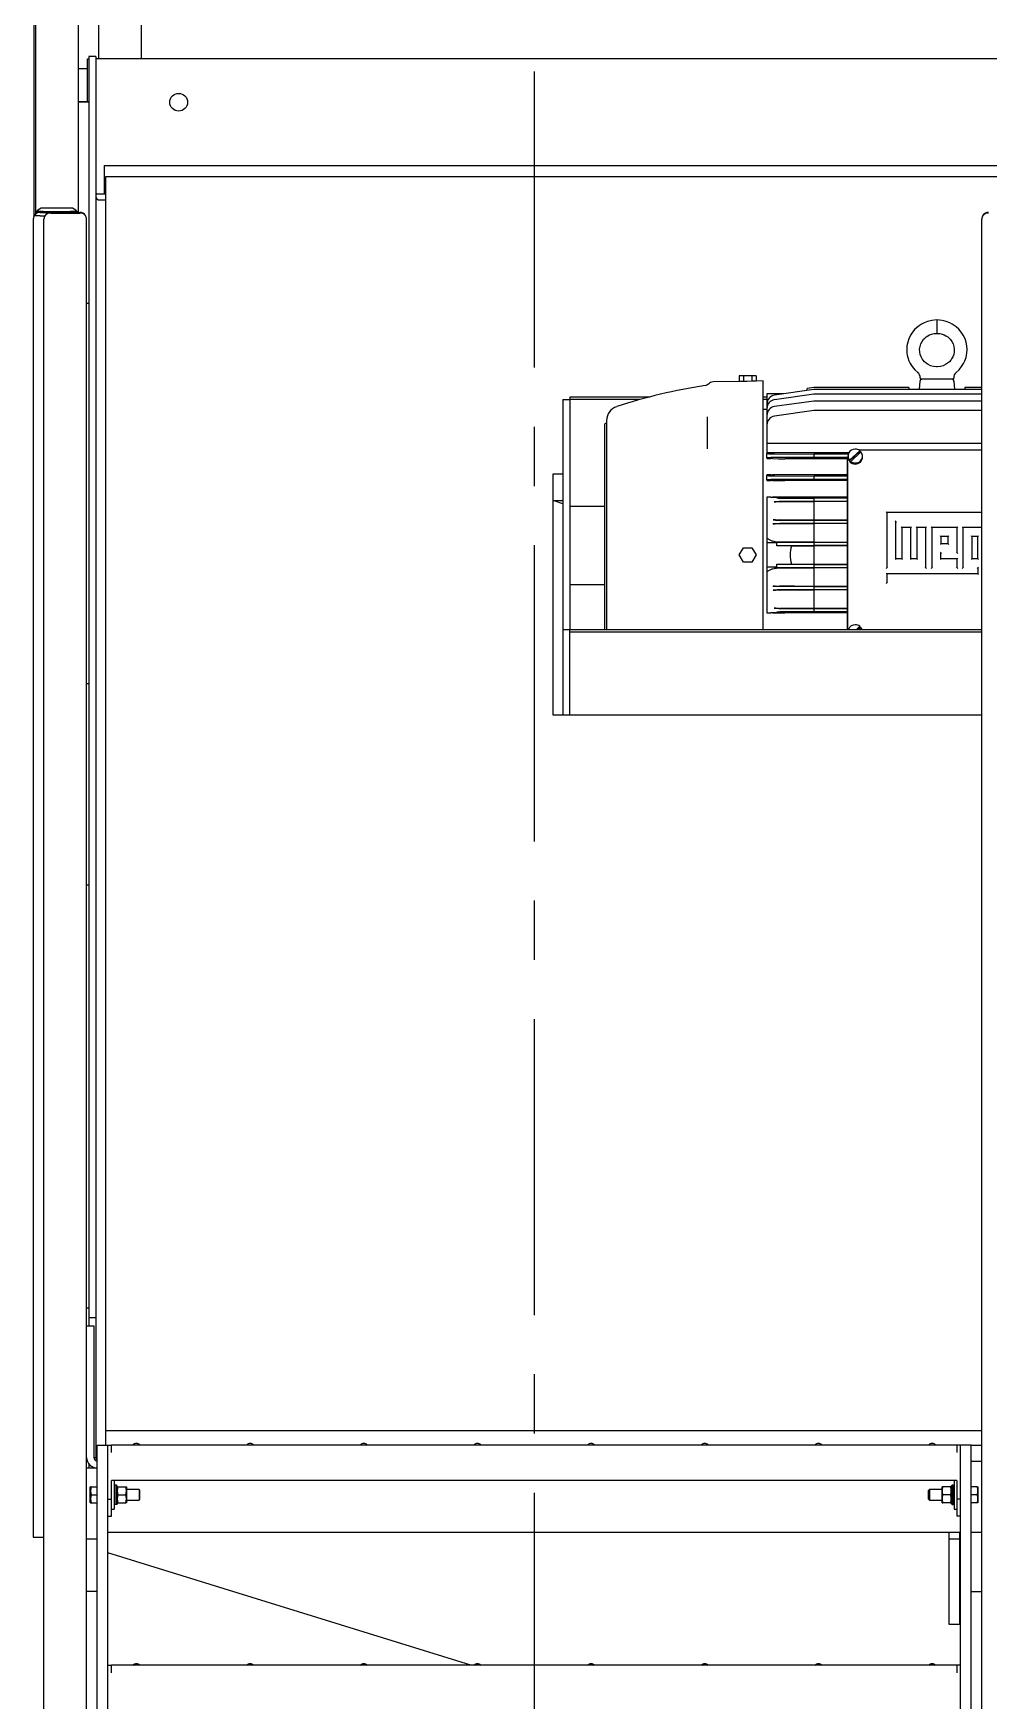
# Model space of a CAD drawing. Header units: millimetres. Extents: x 0 to 55611, y 0 to 32827.
# Drawn here: x 4732 to 5586, y 13464 to 14954 of the extents above; entities that cross this region are included whole.
import ezdxf

# ---------------------------------------------------------------- set-up
doc = ezdxf.new("R2010")
doc.units = ezdxf.units.MM
doc.header["$LTSCALE"] = 10
doc.linetypes.add('CENTER', pattern=[50.8, 31.75, -6.35, 6.35, -6.35])
doc.linetypes.add('SLD-Continua', pattern=[0])
doc.layers.add('FIMSA-CENTROS', color=3, linetype='CENTER')
doc.layers.add('STRUC', color=5, linetype='SLD-Continua')

msp = doc.modelspace()

# ---------------------------------------------------------------- linework, layer by layer
at = {"color": 7, "linetype": 'SLD-Continua', "lineweight": 25}
for p, q in [((5539.8, 14697.6), (5539.8, 14691.8)), ((5539.8, 14691.8), (5539.8, 14685.6)), ((5363.1, 14647.6), (5363.1, 14642.7)), ((5366.9, 14647.6), (5363.1, 14647.6)), ((5366.9, 14647.6), (5366.9, 14642.7)), ((5374.4, 14647.6), (5366.9, 14647.6)), ((5374.4, 14647.6), (5374.4, 14642.8)), ((5378.1, 14647.6), (5374.4, 14647.6)), ((5378.1, 14647.6), (5378.1, 14643)), ((5540.3, 14655.6), (5539.3, 14655.6)), ((5363.1, 14642.7), (5339.8, 14642.3)), ((5384.6, 14643.1), (5378.1, 14643)), ((5384.6, 14620.4), (5384.6, 14643.1)), ((5429.8, 14635.4), (5394.7, 14630.4)), ((5429.8, 14637.3), (5423.8, 14636.5)), ((5423.8, 14634.5), (5423.8, 14636.5)), ((5514.8, 14637.3), (5429.8, 14637.3)), ((5579.9, 14635.4), (5429.8, 14635.4)), ((5514.8, 14637.3), (5514.8, 14635.4)), ((5524.6, 14642.8), (5524, 14635.4)), ((5524.8, 14645.8), (5524.8, 14644.6)), ((5539.8, 14644.6), (5524.8, 14644.6)), ((5554.8, 14644.6), (5539.8, 14644.6)), ((5554.8, 14644.6), (5554.8, 14645.8)), ((5554.9, 14642.8), (5555.6, 14635.4)), ((5564.8, 14637.3), (5564.8, 14635.4)), ((5579.9, 14637.3), (5564.8, 14637.3)), ((5384.6, 14580.1), (5384.6, 14620.4)), ((5387.8, 14617.6), (5384.6, 14617.6)), ((5402.9, 14631.6), (5387.8, 14631.6)), ((5387.8, 14631.6), (5387.8, 14622.5)), ((5387.8, 14622.5), (5387.8, 14618.5)), ((5387.8, 14618.5), (5387.8, 14612.3)), ((5429.8, 14631.4), (5394.7, 14626.4)), ((5429.8, 14625.2), (5394.7, 14620.3)), ((5579.9, 14631.4), (5429.8, 14631.4)), ((5579.9, 14625.2), (5429.8, 14625.2)), ((5242.6, 14603.5), (5242.6, 14487.6)), ((5244.6, 14605.6), (5244.1, 14605.5)), ((5244.6, 14607.8), (5244.6, 14487.6)), ((5334.6, 14582.6), (5334.6, 14611.2)), ((5387.8, 14612.3), (5387.8, 14603.8)), ((5387.8, 14603.8), (5387.8, 14587.3)), ((5429.8, 14616.7), (5394.7, 14611.7)), ((5579.9, 14616.7), (5429.8, 14616.7)), ((5579.9, 14587.3), (5387.8, 14587.3)), ((5387.8, 14587.3), (5387.8, 14578.8)), ((5384.6, 14487.6), (5384.6, 14580.1)), ((5387.8, 14578.8), (5387.8, 14578.2)), ((5461, 14578.8), (5387.8, 14578.8)), ((5387.8, 14574.4), (5387.8, 14578.2)), ((5387.8, 14574.4), (5387.8, 14573.7)), ((5387.8, 14573.7), (5391.5, 14573.7)), ((5392.8, 14573.7), (5391.5, 14573.7)), ((5394.7, 14577.9), (5429.8, 14577.7)), ((5429.8, 14574.8), (5394.7, 14574.7)), ((5402.7, 14573.6), (5404, 14573.6)), ((5459.8, 14573.6), (5404, 14573.6)), ((5429.8, 14577.7), (5429.8, 14574.8)), ((5460.5, 14577.7), (5429.8, 14577.7)), ((5459.9, 14574.8), (5429.8, 14574.8)), ((5459.9, 14570.4), (5459.9, 14574.7)), ((5460.3, 14576), (5460.3, 14575.1)), ((5470.8, 14580.8), (5461.7, 14572.2)), ((5470.8, 14580.4), (5461.7, 14571.7)), ((5461.7, 14571.7), (5461.7, 14572.2)), ((5462.8, 14571.1), (5471.9, 14579.8)), ((5470.9, 14581.2), (5470, 14581.2)), ((5470.8, 14580.4), (5470.8, 14580.8)), ((5579.9, 14581.2), (5470.9, 14581.2)), ((5470.9, 14581.2), (5470.9, 14581.2)), ((5473.3, 14575.1), (5473.3, 14576)), ((5391.5, 14559.1), (5387.8, 14559.1)), ((5387.8, 14559.1), (5387.8, 14558.5)), ((5387.8, 14554.7), (5387.8, 14558.5)), ((5391.5, 14559.1), (5392.8, 14559.1)), ((5394.7, 14558.2), (5429.8, 14558)), ((5404, 14559.2), (5402.7, 14559.2)), ((5459.8, 14559.2), (5404, 14559.2)), ((5459.8, 14558), (5429.8, 14558)), ((5429.8, 14558), (5429.8, 14555.1)), ((5459.8, 14570.2), (5459.8, 14421.7)), ((5459.9, 14421.6), (5459.9, 14570.4)), ((5462.8, 14570.7), (5462.8, 14571.1)), ((5387.8, 14554.7), (5387.8, 14554.2)), ((5387.8, 14554.2), (5391.5, 14554.2)), ((5392.8, 14554.2), (5391.5, 14554.2)), ((5429.8, 14555.1), (5394.7, 14555)), ((5402.7, 14554.1), (5404, 14554.1)), ((5459.8, 14554.1), (5404, 14554.1)), ((5459.8, 14555.1), (5429.8, 14555.1)), ((5391.5, 14539.2), (5387.8, 14539.2)), ((5396.6, 14538.6), (5387.8, 14539.2)), ((5387.8, 14539.2), (5387.8, 14502.6)), ((5391.5, 14539.2), (5392.8, 14539.2)), ((5429.8, 14535.4), (5401.7, 14535.3)), ((5402.3, 14538.5), (5429.8, 14538.3)), ((5404, 14539.3), (5402.7, 14539.3)), ((5459.8, 14539.3), (5404, 14539.3)), ((5429.8, 14538.3), (5429.8, 14535.4)), ((5459.8, 14538.3), (5429.8, 14538.3)), ((5459.8, 14535.4), (5429.8, 14535.4)), ((5429.8, 14535.3), (5429.8, 14518.7)), ((5459.8, 14535.3), (5429.8, 14535.3)), ((5429.8, 14515.7), (5400.7, 14515.6)), ((5401.1, 14518.8), (5429.8, 14518.6)), ((5429.8, 14518.7), (5459.8, 14518.7)), ((5429.8, 14518.6), (5429.8, 14515.7)), ((5459.8, 14518.6), (5429.8, 14518.6)), ((5459.8, 14515.7), (5429.8, 14515.7)), ((5459.8, 14515.6), (5429.8, 14515.6)), ((5429.8, 14515.6), (5429.8, 14499)), ((5495.1, 14525.6), (5495.1, 14476.1)), ((5579.9, 14525.6), (5495.1, 14525.6)), ((5503.1, 14484.2), (5503.1, 14517.6)), ((5387.8, 14502.6), (5387.8, 14498.6)), ((5387.8, 14498.6), (5387.8, 14476.6)), ((5396.7, 14498.6), (5387.8, 14498.6)), ((5394.8, 14499.2), (5396.5, 14499.2)), ((5396.7, 14498.6), (5394.9, 14499.1)), ((5398.7, 14499.2), (5396.5, 14499.2)), ((5396.6, 14495.8), (5396.7, 14498.6)), ((5400.4, 14499.1), (5429.8, 14498.9)), ((5429.8, 14499), (5459.8, 14499)), ((5459.8, 14498.9), (5429.8, 14498.9)), ((5429.8, 14498.9), (5429.8, 14496)), ((5508.5, 14512.2), (5508.5, 14484.2)), ((5516.5, 14512.2), (5508.5, 14512.2)), ((5516.5, 14484.2), (5516.5, 14512.2)), ((5521.9, 14512.2), (5521.9, 14484.2)), ((5530, 14512.2), (5521.9, 14512.2)), ((5530, 14476.1), (5530, 14512.2)), ((5557.9, 14512.2), (5535.3, 14512.2)), ((5535.3, 14512.2), (5535.3, 14476.1)), ((5543.4, 14504.2), (5543.4, 14497.6)), ((5549.9, 14504.1), (5543.4, 14504.1)), ((5549.9, 14497.6), (5549.9, 14504.2)), ((5557.9, 14489.5), (5557.9, 14512.2)), ((5579.9, 14512.2), (5563, 14512.2)), ((5563, 14512.2), (5563, 14476.1)), ((5571.1, 14504.2), (5571.1, 14484.2)), ((5576.5, 14504.1), (5571.1, 14504.1)), ((5576.5, 14484.2), (5576.5, 14504.2)), ((5242.6, 14487.6), (5242.6, 14421.1)), ((5244.6, 14487.6), (5244.6, 14421.1)), ((5363.1, 14487.6), (5366.9, 14494.1)), ((5366.9, 14481.1), (5363.1, 14487.6)), ((5366.9, 14494.1), (5374.4, 14494.1)), ((5374.4, 14494.1), (5378.1, 14487.6)), ((5378.1, 14487.6), (5374.4, 14481.1)), ((5384.6, 14421.1), (5384.6, 14487.6)), ((5409.7, 14495.8), (5396.6, 14495.8)), ((5429.8, 14496), (5400.3, 14495.9)), ((5409.7, 14495.8), (5429.8, 14495.9)), ((5459.8, 14496), (5429.8, 14496)), ((5459.8, 14495.9), (5429.8, 14495.9)), ((5429.8, 14495.9), (5429.8, 14487.6)), ((5429.8, 14487.6), (5429.8, 14479.2)), ((5508.5, 14484.2), (5503.1, 14484.2)), ((5521.9, 14484.2), (5516.5, 14484.2)), ((5549.9, 14497.6), (5543.4, 14497.6)), ((5543.4, 14484.2), (5543.4, 14489.5)), ((5557.9, 14484.2), (5543.4, 14484.2)), ((5557.9, 14476.1), (5557.9, 14484.2)), ((5576.5, 14484.2), (5571.1, 14484.2)), ((5374.4, 14481.1), (5366.9, 14481.1)), ((5396.7, 14476.6), (5387.8, 14476.6)), ((5387.8, 14476.6), (5387.8, 14472.6)), ((5387.8, 14472.6), (5387.8, 14436)), ((5394.8, 14475.9), (5396.5, 14475.9)), ((5394.9, 14476), (5396.7, 14476.6)), ((5396.5, 14475.9), (5398.7, 14476)), ((5396.6, 14479.3), (5409.7, 14479.3)), ((5396.7, 14476.6), (5396.6, 14479.3)), ((5400.3, 14479.3), (5429.8, 14479.1)), ((5429.8, 14476.2), (5400.4, 14476.1)), ((5429.8, 14479.2), (5409.7, 14479.3)), ((5429.8, 14479.2), (5459.8, 14479.2)), ((5429.8, 14479.1), (5429.8, 14476.2)), ((5459.8, 14479.1), (5429.8, 14479.1)), ((5459.8, 14476.2), (5429.8, 14476.2)), ((5459.8, 14476.1), (5429.8, 14476.1)), ((5429.8, 14476.1), (5429.8, 14459.5)), ((5576.5, 14470.8), (5495.1, 14470.8)), ((5495.1, 14470.8), (5495.1, 14462.7)), ((5576.5, 14476.1), (5576.5, 14470.8)), ((5400.7, 14459.6), (5429.8, 14459.4)), ((5429.8, 14456.5), (5401.1, 14456.4)), ((5429.8, 14459.5), (5459.8, 14459.5)), ((5429.8, 14459.4), (5429.8, 14456.5)), ((5459.8, 14459.4), (5429.8, 14459.4)), ((5459.8, 14456.5), (5429.8, 14456.5)), ((5459.8, 14456.4), (5429.8, 14456.4)), ((5429.8, 14456.4), (5429.8, 14439.8)), ((5401.7, 14439.9), (5429.8, 14439.7)), ((5429.8, 14439.8), (5459.8, 14439.8)), ((5429.8, 14439.7), (5429.8, 14436.8)), ((5459.8, 14439.7), (5429.8, 14439.7)), ((5387.8, 14436), (5396.6, 14436.6)), ((5387.8, 14436), (5391.5, 14436)), ((5392.8, 14436), (5391.5, 14436)), ((5429.8, 14436.8), (5402.3, 14436.7)), ((5402.7, 14435.9), (5404, 14435.9)), ((5459.8, 14435.9), (5404, 14435.9)), ((5459.8, 14436.8), (5429.8, 14436.8)), ((5470.8, 14423.9), (5467.9, 14421.1)), ((5470.8, 14423.5), (5468.4, 14421.1)), ((5470.8, 14423.5), (5470.8, 14423.9)), ((5459.9, 14421.1), (5459.9, 14421.6)), ((5470, 14421.1), (5471.9, 14422.9))]:
    msp.add_line(p, q, dxfattribs=at)
at = {"color": 7, "linetype": 'SLD-Continua', "lineweight": 25, "flags": 128}
for points in [[(5539.8, 14697.6), (5535.2, 14697.2), (5531.4, 14696.3), (5528.4, 14695.1), (5526.1, 14693.9), (5524.3, 14692.8), (5522.6, 14691.5), (5520.2, 14689.3), (5518, 14686.7), (5516.2, 14683.9), (5514.7, 14680.9), (5513.7, 14677.7), (5513, 14674.5), (5512.8, 14671.2), (5513, 14668.1), (5513.2, 14666.2), (5513.8, 14664), (5514.8, 14661.1), (5516, 14658.6), (5517.7, 14655.9), (5520, 14653.1), (5522.6, 14650.7)], [(5557, 14650.7), (5559.6, 14653.1), (5561.9, 14655.9), (5563.6, 14658.6), (5564.8, 14661.1), (5565.8, 14664), (5566.3, 14666.2), (5566.6, 14668.1), (5566.8, 14671.2), (5566.6, 14674.5), (5565.9, 14677.7), (5564.9, 14680.9), (5563.4, 14683.9), (5561.6, 14686.7), (5559.4, 14689.3), (5557, 14691.5), (5555.3, 14692.8), (5553.5, 14693.9), (5551.2, 14695.1), (5548.2, 14696.3), (5544.4, 14697.2), (5539.8, 14697.6)], [(5539.6, 14655.6), (5536.7, 14655.9), (5534.1, 14656.7), (5532, 14657.7), (5530.3, 14658.9), (5528.6, 14660.3), (5527.5, 14661.6), (5526.7, 14662.8), (5525.6, 14664.7), (5524.8, 14666.9), (5524.4, 14669.2), (5524.3, 14671.6), (5524.7, 14674), (5525.4, 14676.3), (5526.5, 14678.5), (5527.9, 14680.4), (5529, 14681.5), (5530.1, 14682.5), (5531.7, 14683.5), (5533.2, 14684.3), (5535, 14684.9), (5537.2, 14685.4), (5539.8, 14685.6)], [(5539.8, 14685.6), (5542.3, 14685.4), (5544.5, 14684.9), (5546.4, 14684.3), (5547.9, 14683.5), (5549.4, 14682.5), (5550.6, 14681.5), (5551.7, 14680.4), (5553.1, 14678.5), (5554.2, 14676.3), (5554.9, 14674), (5555.3, 14671.6), (5555.2, 14669.2), (5554.8, 14666.9), (5554, 14664.7), (5552.9, 14662.8), (5552.1, 14661.6), (5551, 14660.3), (5549.3, 14658.9), (5547.6, 14657.7), (5545.5, 14656.7), (5542.9, 14655.9), (5540, 14655.6)], [(5335.5, 14640.4), (5334.2, 14639.4), (5332.6, 14638.9)], [(5366.9, 14642.7), (5364.8, 14642.7), (5363.1, 14642.7)], [(5374.4, 14642.8), (5370.2, 14642.7), (5366.9, 14642.7)], [(5378.1, 14643), (5376, 14642.9), (5374.4, 14642.8)], [(5392.8, 14573.7), (5398.3, 14573.6), (5402.7, 14573.6)], [(5460, 14575.4), (5459.9, 14574.9), (5459.8, 14573.6)], [(5460.6, 14577.6), (5460.5, 14577.4), (5459.9, 14574.8)], [(5402.7, 14559.2), (5397.1, 14559.1), (5392.8, 14559.1)], [(5392.8, 14554.2), (5398.3, 14554.2), (5402.7, 14554.1)], [(5402.7, 14539.3), (5397.1, 14539.2), (5392.8, 14539.2)], [(5394.2, 14535), (5395.2, 14535.1), (5395.9, 14535.2)], [(5400, 14535.2), (5416.7, 14535.3), (5429.8, 14535.3)], [(5393.3, 14515.3), (5394.3, 14515.4), (5395.1, 14515.5)], [(5395.6, 14518.9), (5394.4, 14519), (5393.4, 14519)], [(5399.1, 14515.5), (5416.3, 14515.6), (5429.8, 14515.6)], [(5429.8, 14518.7), (5412.7, 14518.8), (5399.2, 14518.9)], [(5495.1, 14525.6), (5495.1, 14525.6), (5495.1, 14525.6)], [(5495.1, 14525.6), (5495.1, 14525.6), (5495.1, 14525.6)], [(5387.8, 14502.6), (5390.6, 14501.2), (5392.9, 14500.1)], [(5396.5, 14499.2), (5394.4, 14499.6), (5392.9, 14500.1)], [(5395, 14499.2), (5394.9, 14499.2), (5394.8, 14499.2)], [(5394.8, 14499.2), (5394.9, 14499.2), (5394.9, 14499.1)], [(5429.8, 14499), (5412.4, 14499.1), (5398.7, 14499.2)], [(5508.5, 14512.2), (5508.5, 14512.2), (5508.5, 14512.2)], [(5508.5, 14512.2), (5508.5, 14512.2), (5508.5, 14512.2)], [(5516.5, 14512.2), (5516.5, 14512.2), (5516.5, 14512.2)], [(5516.5, 14512.2), (5516.5, 14512.2), (5516.5, 14512.2)], [(5521.9, 14512.2), (5521.9, 14512.2), (5521.9, 14512.2)], [(5521.9, 14512.2), (5521.9, 14512.2), (5521.9, 14512.2)], [(5530, 14512.2), (5530, 14512.2), (5530, 14512.2)], [(5530, 14512.2), (5530, 14512.2), (5530, 14512.2)], [(5400.3, 14495.9), (5398.3, 14495.9), (5396.6, 14495.8)], [(5392.9, 14475.1), (5390, 14473.7), (5387.8, 14472.6)], [(5392.9, 14475.1), (5394.4, 14475.6), (5396.5, 14475.9)], [(5394.8, 14475.9), (5394.9, 14476), (5395, 14476)], [(5394.9, 14476), (5394.9, 14476), (5394.8, 14475.9)], [(5396.6, 14479.3), (5398.3, 14479.3), (5400.3, 14479.3)], [(5398.7, 14476), (5416.1, 14476.1), (5429.8, 14476.1)], [(5395.1, 14459.7), (5394.1, 14459.8), (5393.3, 14459.8)], [(5393.4, 14456.1), (5394.6, 14456.2), (5395.6, 14456.3)], [(5429.8, 14459.5), (5412.6, 14459.6), (5399.1, 14459.7)], [(5399.2, 14456.3), (5416.3, 14456.4), (5429.8, 14456.4)], [(5395.9, 14440), (5395, 14440.1), (5394.2, 14440.1)], [(5429.8, 14439.8), (5413.1, 14439.9), (5400, 14440)], [(5392.8, 14436), (5398.3, 14435.9), (5402.7, 14435.9)], [(5472.9, 14421.1), (5472.7, 14421.6), (5471.9, 14422.9)]]:
    msp.add_lwpolyline(points, dxfattribs=at)
at = {"color": 7, "linetype": 'SLD-Continua', "lineweight": 25}
for centre, radius, start, end in [((5518.8, 14646), 6, 358.5, 50.9762), ((5560.8, 14646), 6, 129.0238, 181.5), ((5403.6, 14164.2), 480, 98.5, 108.2092), ((5339.9, 14636.3), 6, 91, 137.0781), ((5526.6, 14642.6), 2, 90, 175), ((5553, 14642.6), 2, 5, 90), ((5257.6, 14607.8), 13, 108.2092, 180), ((5395.8, 14622.5), 8, 98, 180), ((5395.8, 14618.5), 8, 98, 180), ((5395.8, 14612.3), 8, 98, 180), ((5244.6, 14603.5), 2, 105, 180), ((5395.8, 14603.8), 8, 98, 180), ((5393.2, 14626.2), 48.3, 263.61, 271.7892), ((5393.1, 14528.7), 46, 88.0061, 96.5948), ((5466.5, 14576), 6.17, 87.3795, 218.7057), ((5466.3, 14575.1), 6.01, 180.208, 222.7923), ((5466.8, 14575.5), 6.71, 53.2297, 90.1461), ((5467.1, 14576), 6.17, 267.3795, 38.7057), ((5467, 14575.2), 6.31, 268.2359, 358.8901), ((5467, 14575.3), 6.38, 42.878, 53.0384), ((5393.2, 14606.5), 48.3, 263.61, 271.7892), ((5466.6, 14575.8), 6.35, 219.8194, 233.0545), ((5466.8, 14575.5), 6.64, 222.9154, 270.2916), ((5466.8, 14576.5), 6.71, 233.2297, 270.1461), ((5393.1, 14509), 46, 88.0061, 96.5948), ((5399.9, 14420.4), 114.8, 89.9459, 92.836), ((5401.5, 14420.1), 115.2, 89.9418, 92.7964), ((5402.2, 14650.2), 111.8, 267.1513, 270.0806), ((5399, 14396.6), 118.9, 89.9596, 92.7604), ((5399.1, 14635.2), 116.3, 267.1904, 270.0459), ((5400.6, 14401.4), 114.2, 89.9599, 92.7494), ((5401, 14630.9), 112.2, 267.2191, 270.0536), ((5499.7, 14531), 7.15, 223.7292, 229.2492), ((5490.4, 14520.2), 7.15, 43.7292, 49.2492), ((5498.7, 14513.9), 5.75, 39.9716, 47.2009), ((5508.9, 14522.6), 7.63, 220.8636, 226.3089), ((5511.9, 14516.4), 5.38, 222.8198, 230.1586), ((5513.1, 14516.4), 5.38, 309.8414, 317.1802), ((5525.3, 14516.4), 5.38, 222.8198, 230.1586), ((5526.5, 14516.4), 5.38, 309.8414, 317.1802), ((5539.4, 14517.1), 6.35, 223.4617, 229.6756), ((5553.8, 14517.1), 6.35, 310.3244, 316.5383), ((5565.9, 14515.8), 4.58, 222.2585, 230.8788), ((5400.3, 14611.6), 112.5, 267.2572, 270.0386), ((5505, 14508.1), 5.38, 42.8198, 50.1586), ((5520, 14508.1), 5.38, 129.8414, 137.1802), ((5517.2, 14506.8), 7.15, 43.7292, 49.2492), ((5534.6, 14506.8), 7.15, 130.7508, 136.2708), ((5531.2, 14507.4), 6.35, 43.4617, 49.6756), ((5537.6, 14499.2), 7.63, 40.8636, 46.3089), ((5554.3, 14500.5), 5.75, 132.7991, 140.0284), ((5560.8, 14508.7), 4.58, 129.1212, 137.7415), ((5558.9, 14507.4), 6.35, 43.4617, 49.6756), ((5565.3, 14499.2), 7.63, 40.8636, 46.3089), ((5580.9, 14500.5), 5.75, 132.7991, 140.0284), ((5436.9, 14487.6), 28.4, 163.1236, 196.8764), ((5506.6, 14480), 5.38, 129.8414, 137.1802), ((5498.5, 14489.6), 7.15, 310.7508, 316.2708), ((5513.1, 14489.6), 7.15, 223.7292, 229.2492), ((5505, 14480), 5.38, 42.8198, 50.1586), ((5521.2, 14478.7), 7.15, 130.7508, 136.2708), ((5513.1, 14488.3), 5.38, 309.8414, 317.1802), ((5525.3, 14488.3), 5.38, 222.8198, 230.1586), ((5517.2, 14478.7), 7.15, 43.7292, 49.2492), ((5547.5, 14492.7), 6.35, 130.3244, 136.5383), ((5539, 14485.8), 5.75, 39.9716, 47.2009), ((5546.3, 14480.6), 4.58, 129.1212, 137.7415), ((5547.8, 14493.2), 5.75, 219.9716, 227.2009), ((5540.5, 14487.7), 4.58, 309.1212, 317.7415), ((5547, 14494), 4.58, 42.2585, 50.8788), ((5553.5, 14485.8), 5.75, 39.9716, 47.2009), ((5562, 14479.3), 6.35, 130.3244, 136.5383), ((5563.7, 14494.5), 7.63, 220.8636, 226.3089), ((5555, 14487.7), 4.58, 309.1212, 317.7415), ((5575.2, 14479.3), 6.35, 130.3244, 136.5383), ((5573.6, 14480.6), 4.58, 42.2585, 50.8788), ((5400.3, 14363.5), 112.6, 89.9626, 92.7416), ((5489.3, 14481.1), 7.63, 313.6911, 319.1364), ((5499.2, 14475.6), 6.35, 223.4617, 229.6756), ((5500.8, 14471.1), 7.63, 133.6911, 139.1364), ((5492.2, 14467.2), 4.58, 42.2585, 50.8788), ((5524.2, 14471.1), 7.63, 40.8636, 46.3089), ((5534.4, 14479.8), 5.75, 219.9716, 227.2009), ((5529.5, 14481.1), 7.63, 313.6911, 319.1364), ((5541.1, 14471.1), 7.63, 133.6911, 139.1364), ((5552.2, 14471.1), 7.63, 40.8636, 46.3089), ((5562.3, 14479.8), 5.75, 219.9716, 227.2009), ((5558.6, 14479.8), 5.75, 312.7991, 320.0284), ((5568.8, 14471.1), 7.63, 133.6911, 139.1364), ((5572, 14479.8), 5.75, 312.7991, 320.0284), ((5579.3, 14474.3), 4.58, 222.2585, 230.8788), ((5580.9, 14472.4), 5.75, 132.7991, 140.0284), ((5573.6, 14467.2), 4.58, 42.2585, 50.8788), ((5399, 14578.6), 119, 267.2407, 270.0393), ((5399.1, 14340), 116.2, 89.9531, 92.8106), ((5400.6, 14573.7), 114.1, 267.2495, 270.0412), ((5401, 14344.2), 112.2, 89.9474, 92.7798), ((5489.3, 14467.7), 7.63, 313.6911, 319.1364), ((5499.5, 14459), 5.75, 132.7991, 140.0284), ((5399.9, 14554.8), 114.9, 267.1651, 270.053), ((5401.5, 14555), 115.1, 267.2025, 270.0593), ((5402.2, 14324.8), 111.9, 89.9204, 92.8477), ((5466.7, 14418.8), 6.47, 89.1258, 159.3511), ((5466.8, 14418.5), 6.71, 53.2297, 90.1461), ((5467, 14418.4), 6.38, 42.878, 53.0384)]:
    msp.add_arc(centre, radius, start, end, dxfattribs=at)
at = {"layer": 'FIMSA-CENTROS', "ltscale": 0.833333}
msp.add_line((5179.9, 16189.6), (5179.9, 9584.4), dxfattribs=at)
at = {"layer": 'STRUC', "linetype": 'SLD-Continua', "lineweight": 25}
for p, q in [((4734.2, 15916.9), (4734.2, 14792.2)), ((4772.3, 15916.9), (4772.3, 14793.8)), ((4732.9, 14790.5), (4732.9, 15469.2)), ((4790.5, 15469), (4790.5, 14931)), ((4828.6, 15388.1), (4828.6, 14931)), ((4780.5, 14931), (4781.8, 14931)), ((4780.5, 14922.2), (4780.5, 14931)), ((4788.2, 14933), (4781.8, 14933)), ((4781.8, 14933), (4781.8, 14372.5)), ((4788.2, 14933), (4788.2, 13805.9)), ((5710.5, 14931), (4788.2, 14931)), ((4780.5, 14922.2), (4772.3, 14922.2)), ((4780.5, 14892.5), (4780.5, 14922.2)), ((4781.8, 14892.5), (4772.3, 14892.5)), ((4781.8, 14892.4), (4772.3, 14892.4)), ((4795.5, 14835.7), (4795.5, 14810.3)), ((4795.5, 14835.7), (5710.5, 14835.7)), ((4796.8, 14825.4), (4796.8, 13705.1)), ((5711.8, 14825.4), (4796.8, 14825.4)), ((4741, 14797.7), (4765.5, 14797.7)), ((4790.1, 14810.3), (4796.8, 14810.3)), ((4791.3, 14804.9), (4796.8, 14804.9)), ((4732.2, 14787.7), (4732.2, 13609.8)), ((4738.3, 14790.8), (4733.1, 14790.8)), ((4741, 14794.5), (4735.1, 14794.5)), ((4738.3, 14793.8), (4747, 14793.8)), ((4738.3, 14790.8), (4742.6, 14790.8)), ((4741, 14794.5), (4765.5, 14794.5)), ((4741, 14794.5), (4765.5, 14794.5)), ((4741.7, 12760), (4741.7, 14787.7)), ((4747.8, 14793.8), (4773.7, 14793.8)), ((4747.8, 14793.1), (4773.7, 14793.1)), ((4771.4, 14794.5), (4765.5, 14794.5)), ((4779.8, 12760), (4779.8, 14787.7)), ((5580.2, 14789.5), (5579.9, 14789.5)), ((5579.9, 12760), (5579.9, 14787.7)), ((4781.8, 14712.4), (4779.8, 14712.4)), ((5205.5, 14626.5), (5205.5, 14421.1)), ((5205.5, 14626.5), (5211.8, 14626.5)), ((5282.8, 14628.7), (5211.8, 14628.7)), ((5211.8, 14628.7), (5211.8, 14626.5)), ((5211.8, 14626.5), (5211.8, 14421.1)), ((5274.7, 14626.5), (5211.8, 14626.5)), ((5387.8, 14628.7), (5384.6, 14628.7)), ((5387.8, 14626.5), (5384.6, 14626.5)), ((5196.8, 14560.1), (5205.5, 14560.1)), ((5196.8, 14344.4), (5196.8, 14560.1)), ((5205.5, 14533.3), (5196.8, 14536.2)), ((5196.8, 14536.2), (5205.5, 14536.2)), ((5211.8, 14531.1), (5242.6, 14531.1)), ((5211.8, 14461.2), (5242.6, 14461.2)), ((5205.5, 14421.1), (5205.5, 14344.4)), ((5205.5, 14421.1), (5211.8, 14421.1)), ((5211.8, 14421.1), (5579.9, 14421.1)), ((5211.8, 14419), (5211.8, 14421.1)), ((5211.8, 14344.4), (5211.8, 14419)), ((5211.8, 14419), (5579.9, 14419)), ((4781.8, 14372.5), (4779.8, 14372.5)), ((4781.8, 14372.5), (4779.8, 14372.5)), ((4781.8, 14372.5), (4781.8, 14365.7)), ((4781.8, 14372.5), (4781.8, 14372.5)), ((4781.8, 14365.7), (4781.8, 13814.5)), ((5579.9, 14344.4), (5196.8, 14344.4)), ((4781.8, 14192.5), (4779.8, 14192.5)), ((4781.8, 13814.5), (4779.8, 13814.5)), ((4781.8, 13814.5), (4779.8, 13814.5)), ((4781.8, 13814.5), (4781.8, 13814.5)), ((4781.8, 13814.5), (4781.8, 13807.7)), ((4779.8, 13798.6), (4786.2, 13798.6)), ((4781.8, 13807.7), (4781.8, 13805.9)), ((4781.8, 13805.9), (4781.8, 13798.6)), ((4788.2, 13805.9), (4781.8, 13805.9)), ((4786.2, 13798.6), (4786.2, 13681.1)), ((4788.2, 13805.9), (4788.2, 13680.8)), ((4796.8, 13705.1), (5579.9, 13705.1)), ((4796.8, 13705.1), (4796.8, 13692.2)), ((4788.2, 13680.8), (4786.2, 13680.8)), ((4789.4, 13561.3), (4789.4, 13692.2)), ((4789.4, 13692.2), (4798.9, 13692.2)), ((4798.9, 9952.7), (4798.9, 13692.2)), ((4798.9, 13692.2), (4802.1, 13692.2)), ((5557.7, 13692.2), (4802.1, 13692.2)), ((4802.1, 13685.4), (4802.1, 13692.2)), ((5560.9, 13692.2), (5557.7, 13692.2)), ((5557.7, 13692.2), (5557.7, 13685.4)), ((5570.4, 13692.2), (5560.9, 13692.2)), ((5560.9, 9952.7), (5560.9, 13692.2)), ((5570.4, 13561.3), (5570.4, 13692.2)), ((5570.4, 13692.2), (5579.9, 13692.2)), ((4789.4, 13671.6), (4779.8, 13671.6)), ((4781.8, 13675.3), (4781.8, 13672.5)), ((4782.9, 13674.1), (4781.8, 13674.1)), ((4781.8, 13672.5), (4781.8, 13671.9)), ((4781.8, 13671.9), (4786.9, 13671.9)), ((4781.8, 13671.9), (4781.8, 13671.6)), ((5570.4, 13677.9), (5579.9, 13677.9)), ((4783.2, 13654.9), (4783, 13654.5)), ((4783, 13641), (4783, 13654.5)), ((4783.9, 13654.9), (4783.3, 13654.9)), ((4783.9, 13654.9), (4789.4, 13654.9)), ((4802.1, 13643.7), (4802.1, 13660.4)), ((5557.7, 13660.4), (4802.1, 13660.4)), ((4804.6, 13660.4), (4804.6, 13635)), ((4805.4, 13656.4), (4804.6, 13655.6)), ((4806.4, 13656.4), (4805.4, 13656.4)), ((4805.4, 13639.1), (4805.4, 13656.4)), ((4807.1, 13655.6), (4806.4, 13656.4)), ((4806.4, 13656.4), (4806.4, 13639.1)), ((4807.1, 13639.9), (4807.1, 13655.6)), ((4807.2, 13654.9), (4807.1, 13654.8)), ((4807.2, 13654.9), (4807.8, 13654.9)), ((4807.8, 13654.9), (4814.8, 13654.9)), ((4814.8, 13654.9), (4815.4, 13654.9)), ((4815.5, 13654.8), (4815.5, 13640.7)), ((4826.7, 13652.5), (4815.5, 13652.5)), ((4827.5, 13651.7), (4826.7, 13652.5)), ((4826.7, 13652.5), (4826.7, 13643)), ((4827.5, 13643.8), (4827.5, 13651.7)), ((5533.1, 13652.5), (5532.3, 13651.7)), ((5532.3, 13643.8), (5532.3, 13651.7)), ((5544.3, 13652.5), (5533.1, 13652.5)), ((5533.1, 13652.5), (5533.1, 13643)), ((5544.3, 13654.9), (5544.3, 13654.8)), ((5544.3, 13654.8), (5544.3, 13640.7)), ((5545, 13654.9), (5544.4, 13654.9)), ((5552, 13654.9), (5545, 13654.9)), ((5552.6, 13654.9), (5552, 13654.9)), ((5553.4, 13656.4), (5552.6, 13655.6)), ((5552.6, 13639.9), (5552.6, 13655.6)), ((5552.6, 13654.8), (5552.6, 13654.9)), ((5554.4, 13656.4), (5553.4, 13656.4)), ((5553.4, 13656.4), (5553.4, 13639.1)), ((5555.2, 13655.6), (5554.4, 13656.4)), ((5554.4, 13639.1), (5554.4, 13656.4)), ((5555.2, 13660.4), (5555.2, 13635)), ((5557.7, 13660.4), (5557.7, 13643.7)), ((5557.7, 13660.4), (5557.7, 13635)), ((5557.7, 13652.5), (5557.7, 13652.5)), ((5575.9, 13654.9), (5570.4, 13654.9)), ((5575.9, 13654.9), (5576.5, 13654.9)), ((5576.8, 13654.5), (5576.6, 13654.9)), ((5576.8, 13641), (5576.8, 13654.5)), ((4783, 13641), (4783.2, 13640.6)), ((4783.3, 13640.6), (4783.9, 13640.6)), ((4783.9, 13647.7), (4789.4, 13647.7)), ((4783.9, 13640.6), (4789.4, 13640.6)), ((4798.9, 13643.7), (4802.1, 13643.7)), ((4802.1, 13628.7), (4802.1, 13643.7)), ((4802.1, 13635), (4804.6, 13635)), ((4805.4, 13639.1), (4804.6, 13639.9)), ((4804.6, 13639.9), (4805.4, 13639.1)), ((4806.4, 13639.1), (4805.4, 13639.1)), ((4806.4, 13639.1), (4805.4, 13639.1)), ((4807.1, 13639.9), (4806.4, 13639.1)), ((4806.4, 13639.1), (4807.1, 13639.9)), ((4807.1, 13640.7), (4807.2, 13640.6)), ((4807.1, 13639.9), (4807.1, 13639.9)), ((4807.8, 13640.6), (4807.2, 13640.6)), ((4807.8, 13647.7), (4814.8, 13647.7)), ((4807.8, 13640.6), (4814.8, 13640.6)), ((4815.4, 13640.6), (4814.8, 13640.6)), ((4815.4, 13640.6), (4815.5, 13640.7)), ((4815.5, 13643), (4826.7, 13643)), ((4826.7, 13643), (4827.5, 13643.8)), ((5532.3, 13643.8), (5533.1, 13643)), ((5533.1, 13643), (5544.3, 13643)), ((5544.3, 13643), (5544.3, 13640.7)), ((5544.4, 13640.6), (5545, 13640.6)), ((5552, 13647.7), (5545, 13647.7)), ((5552, 13640.6), (5545, 13640.6)), ((5552, 13640.6), (5552.6, 13640.6)), ((5552.6, 13640.6), (5552.6, 13640.7)), ((5552.6, 13639.9), (5553.4, 13639.1)), ((5553.4, 13639.1), (5552.6, 13639.9)), ((5552.6, 13639.9), (5552.6, 13639.9)), ((5553.4, 13639.1), (5554.4, 13639.1)), ((5553.4, 13639.1), (5554.4, 13639.1)), ((5554.4, 13639.1), (5555.2, 13639.9)), ((5555.2, 13639.9), (5554.4, 13639.1)), ((5555.2, 13635), (5557.7, 13635)), ((5560.9, 13643.7), (5557.7, 13643.7)), ((5557.7, 13643.7), (5557.7, 13628.7)), ((5557.7, 13643), (5557.7, 13643)), ((5575.9, 13647.7), (5570.4, 13647.7)), ((5575.9, 13640.6), (5570.4, 13640.6)), ((5576.5, 13640.6), (5575.9, 13640.6)), ((5576.6, 13640.6), (5576.8, 13641)), ((4798.9, 13628.7), (4802.1, 13628.7)), ((5560.9, 13628.7), (5557.7, 13628.7)), ((4732.2, 13609.8), (4738.3, 13609.8)), ((4738.3, 13609.8), (4741.7, 13609.8)), ((4789.4, 13608.1), (4779.8, 13608.1)), ((4798.9, 13614.4), (5560.9, 13614.4)), ((5550.8, 13608.1), (5550.8, 13614.4)), ((5560.4, 13608.1), (5550.8, 13608.1)), ((5550.8, 13588.1), (5550.8, 13608.1)), ((5560.4, 13608.1), (5560.4, 13614.4)), ((5560.4, 13588.1), (5560.4, 13608.1)), ((5570.4, 13614.4), (5579.9, 13614.4)), ((5123.2, 13495.4), (4798.9, 13595.8)), ((5550.8, 13551.9), (5550.8, 13588.1)), ((5560.4, 13551.9), (5560.4, 13588.1)), ((4789.4, 13561.3), (4779.8, 13561.3)), ((4789.4, 13540.6), (4789.4, 13561.3)), ((5570.4, 13540.6), (5570.4, 13561.3)), ((5570.4, 13561.3), (5579.9, 13561.3)), ((5550.8, 13531.9), (5550.8, 13551.9)), ((5560.4, 13531.9), (5560.4, 13551.9)), ((4789.4, 12577.2), (4789.4, 13540.6)), ((5560.4, 13531.9), (5550.8, 13531.9)), ((5570.4, 12577.2), (5570.4, 13540.6)), ((4798.9, 13495.4), (4802.1, 13495.4)), ((5557.7, 13495.4), (4802.1, 13495.4)), ((4802.1, 13488.5), (4802.1, 13495.4)), ((5557.7, 13495.4), (5557.7, 13488.5)), ((5560.9, 13495.4), (5557.7, 13495.4))]:
    msp.add_line(p, q, dxfattribs=at)
at = {"layer": 'STRUC', "linetype": 'SLD-Continua', "lineweight": 25, "flags": 128}
for points in [[(4735.1, 14794.5), (4735.6, 14794.5), (4736.2, 14794.5), (4736.9, 14794.5), (4737.6, 14794.5), (4738.4, 14794.5), (4739.3, 14794.5), (4740.1, 14794.5), (4741, 14794.5)], [(4765.5, 14794.5), (4766.4, 14794.5), (4767.2, 14794.5), (4768.1, 14794.5), (4768.9, 14794.5), (4769.6, 14794.5), (4770.3, 14794.5), (4770.9, 14794.5), (4771.4, 14794.5)]]:
    msp.add_lwpolyline(points, dxfattribs=at)
at = {"layer": 'STRUC', "linetype": 'SLD-Continua', "lineweight": 25}
msp.add_circle((4862.1, 14892.2), 7.94, dxfattribs=at)
for centre, radius, start, end in [((4790.1, 14813.5), 3.17, 233.5575, 270), ((4740.9, 14790.7), 6.92, 89.3745, 147.5823), ((4765.5, 14790.7), 6.92, 32.4177, 90.6255), ((4791.2, 14808), 3.08, 181.8398, 271.7286), ((4738.3, 14787.7), 6.1, 149.4777, 180), ((4738.3, 14787.7), 6.1, 90, 149.4777), ((4747.8, 14787.7), 6.1, 147.3817, 180), ((4747.8, 14787.7), 6.1, 90, 147.3817), ((4747.6, 14786.4), 6.75, 88.1309, 136.7538), ((4773.7, 14787.7), 6.1, 32.6183, 90), ((4774, 14786.4), 6.75, 43.2462, 91.8691), ((4773.7, 14787.7), 6.1, 0, 32.6183), ((5586, 14787.7), 6.1, 147.3817, 180), ((5586, 14787.7), 6.1, 90, 147.3817), ((5585.8, 14786.4), 6.75, 88.1309, 136.7538), ((4824.3, 13689.7), 3.97, 39.6, 140.4), ((4925.9, 13689.7), 3.97, 39.6, 140.4), ((5027.5, 13689.7), 3.97, 39.6, 140.4), ((5129.1, 13689.7), 3.97, 39.6, 140.4), ((5230.7, 13689.7), 3.97, 39.6, 140.4), ((5332.3, 13689.7), 3.97, 39.6, 140.4), ((5433.9, 13689.7), 3.97, 39.6, 140.4), ((5535.5, 13689.7), 3.97, 39.6, 140.4), ((4789.4, 13681.1), 9.53, 180, 270), ((4789.4, 13681.1), 3.18, 180, 270), ((4791.1, 13680.9), 2.93, 180.5971, 233.7388), ((4793.7, 13651.3), 10.4, 159.9855, 200.0145), ((4817.6, 13651.3), 10.4, 159.9982, 200.0866), ((4805, 13651.3), 10.4, 339.92, 19.9952), ((5554.8, 13651.3), 10.4, 160.0048, 200.08), ((5542.2, 13651.3), 10.4, 339.9134, 20.0018), ((5566.1, 13651.3), 10.4, 339.9855, 20.0145), ((4793.7, 13644.2), 10.4, 159.9855, 200.0145), ((4817.6, 13644.2), 10.4, 159.92, 199.9952), ((4805, 13644.2), 10.4, 339.9982, 20.0866), ((5554.8, 13644.2), 10.4, 159.9134, 200.0018), ((5542.2, 13644.2), 10.4, 340.0048, 20.08), ((5566.1, 13644.2), 10.4, 339.9855, 20.0145), ((4824.3, 13492.8), 3.97, 39.6, 140.4), ((4925.9, 13492.8), 3.97, 39.6, 140.4), ((5027.5, 13492.8), 3.97, 39.6, 140.4), ((5129.1, 13492.8), 3.97, 39.6, 140.4), ((5230.7, 13492.8), 3.97, 39.6, 140.4), ((5332.3, 13492.8), 3.97, 39.6, 140.4), ((5433.9, 13492.8), 3.97, 39.6, 140.4), ((5535.5, 13492.8), 3.97, 39.6, 140.4)]:
    msp.add_arc(centre, radius, start, end, dxfattribs=at)
for centre, start_param, end_param in [((4741, 14792.1), 2.617994, 3.117019), ((4741, 14792.1), 2.617994, 3.117019), ((4765.5, 14792.1), 0.379232, 0.523599), ((4765.5, 14792.1), 0.379232, 0.523599)]:
    msp.add_ellipse(centre, major_axis=(6.83, 0), ratio=0.699885, start_param=start_param, end_param=end_param, dxfattribs=at)

doc.saveas('drawing.dxf')
